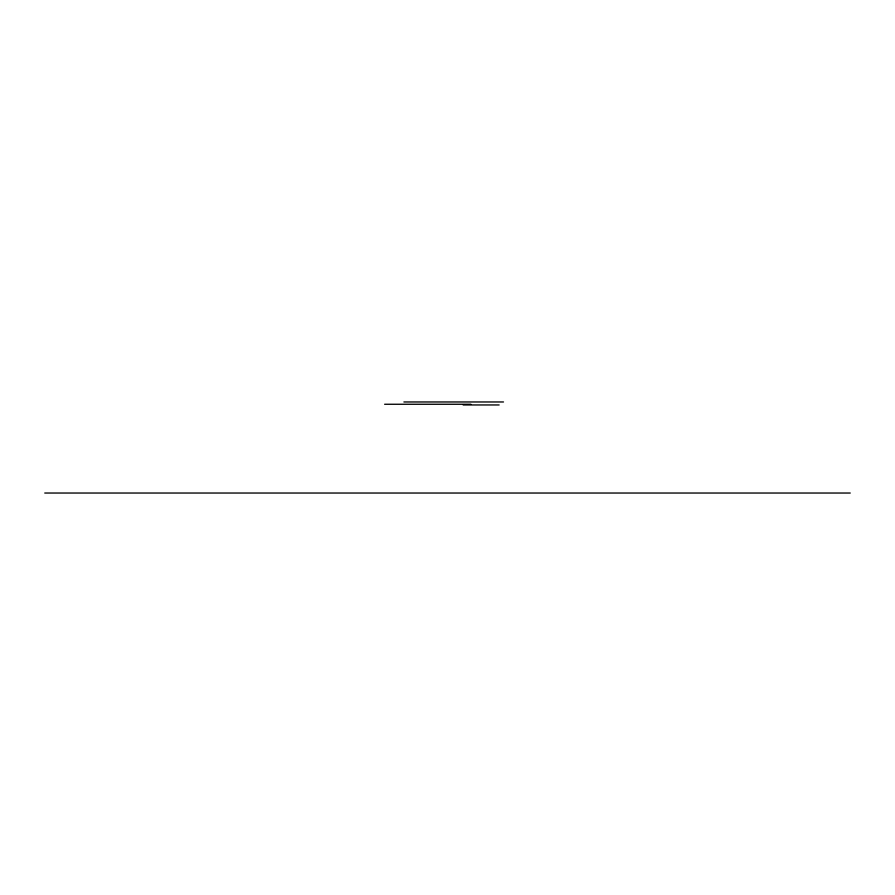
<?xml version="1.0" encoding="UTF-8"?>
<svg xmlns="http://www.w3.org/2000/svg" width="895" height="895" viewBox="0 0 895 895"><rect width="100%" height="100%" fill="white"/><g stroke="black" fill="none" stroke-linecap="round" stroke-linejoin="round"><path stroke-width="1.34" d="M403.902 401.967L503.505 401.967M384.626 404.26L470.915 404.26M463.129 404.954L499.153 404.954M44.75 493.033L850.25 493.033"/></g></svg>
